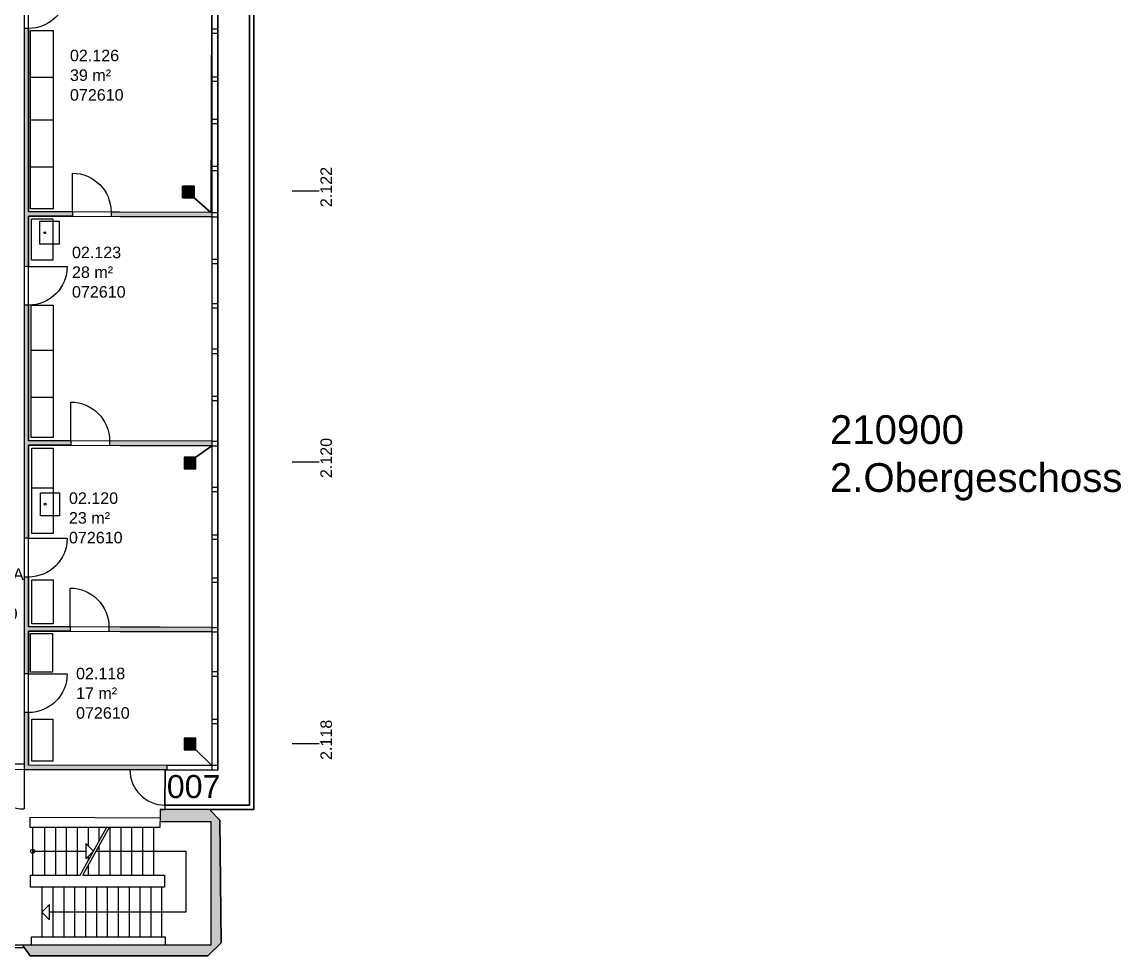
# Model space of a CAD drawing. Header units: metres. Extents: x -1 to 148, y -1 to 108.
# Drawn here: x 44.89 to 73.55, y 2.05 to 26.4 of the extents above; entities that cross this region are included whole.
import ezdxf

# ---------------------------------------------------------------- set-up
doc = ezdxf.new("R2010")
doc.units = ezdxf.units.M
doc.header["$MEASUREMENT"] = 0
doc.layers.get('0').update_dxf_attribs({"linetype": 'CONTINUOUS'})
doc.layers.add('Unchanged', color=8, linetype='CONTINUOUS')
doc.layers.add('Unchanged Layer Off', color=2, linetype='CONTINUOUS')
doc.styles.add('ARIAL', font='arial.ttf')

# ---------------------------------------------------------------- blocks, each defined once
blk = doc.blocks.new('Tuer')
at = {"layer": 'Unchanged'}
blk.add_line((0, 0), (0, 0.82), dxfattribs=at)
blk.add_arc((0, 0), 0.82, 90, 180, dxfattribs=at)
blk = doc.blocks.new('Ausgussbecken')
at = {"layer": 'Unchanged'}
blk.add_lwpolyline([(-0.185, 0), (0.415, 0), (0.415, -0.5), (-0.185, -0.5)], close=True, dxfattribs=at)
at = {"layer": 'Unchanged', "linetype": 'Continuous'}
blk.add_circle((0.115, -0.124), 0.0253, dxfattribs=at)
blk = doc.blocks.new('Raumstempel')
at = {"layer": 'Unchanged', "linetype": 'ByBlock', "style": 'ARIAL'}
for tag, p in [('HOERSAALNUMMER', (0, 1.029)), ('ANZAHL PLAETZE', (0, 0.514)), ('RAUMNUMMER', (0, 0)), ('FLÄCHE', (0, -0.514)), ('INSTITUTSNUMMER1', (0, -1.029)), ('INSTITUTSNUMMER2', (0, -1.543))]:
    blk.add_attdef(tag, p, '', height=0.3, dxfattribs=at)

msp = doc.modelspace()

# ---------------------------------------------------------------- hatches: boundary and pattern name
at = {"layer": 'Unchanged'}
h = msp.add_hatch(color=256, dxfattribs=at)
h.paths.add_polyline_path([(49.847, 21.324), (49.847, 21.439), (47.216, 21.448), (47.216, 21.333)])
h.paths.add_polyline_path([(44.947, 20.03), (45.062, 20.03), (45.062, 21.34), (46.206, 21.336), (46.206, 21.451), (45.062, 21.455), (45.062, 26.232), (44.947, 26.232)])
h.paths.add_polyline_path([(46.167, 15.368), (46.167, 15.483), (45.062, 15.487), (45.062, 19.02), (44.947, 19.02), (44.947, 12.942), (45.062, 12.942), (45.062, 15.372)])
h.paths.add_polyline_path([(47.177, 15.48), (47.177, 15.365), (49.847, 15.356), (49.847, 15.471)])
for points in [[(49.383, 21.822), (49.383, 22.122), (49.083, 22.122), (49.083, 21.822)], [(49.424, 14.756), (49.424, 15.056), (49.124, 15.056), (49.124, 14.756)], [(49.425, 7.428), (49.425, 7.728), (49.125, 7.728), (49.125, 7.428)], [(50.054, 5.592), (49.781, 5.87), (48.496, 5.87), (48.496, 5.56), (49.82, 5.56), (49.82, 2.339), (44.906, 2.339), (45.106, 2.053), (49.739, 2.053), (50.083, 2.393)]]:
    msp.add_hatch(color=256, dxfattribs=at).paths.add_polyline_path(points)
h = msp.add_hatch(color=256, dxfattribs=at)
h.paths.add_polyline_path([(49.847, 10.506), (49.847, 10.621), (47.159, 10.63), (47.159, 10.515)])
h.paths.add_polyline_path([(46.149, 10.518), (46.149, 10.633), (45.062, 10.637), (45.062, 11.932), (44.947, 11.932), (44.947, 9.409), (45.062, 9.409), (45.062, 10.522)])
h.paths.add_polyline_path([(44.947, 6.917), (48.667, 6.905), (48.667, 7.02), (45.062, 7.032), (45.062, 8.399), (44.947, 8.399)])

# ---------------------------------------------------------------- linework, layer by layer
for p, q in [((50.825, 5.985), (50.825, 34.554)), ((50.94, 5.87), (50.94, 34.438)), ((49.847, 28.518), (49.847, 21.324)), ((49.997, 28.517), (49.997, 21.323)), ((45.062, 26.232), (44.947, 26.232)), ((44.947, 26.232), (44.947, 20.03)), ((45.062, 26.232), (45.062, 21.455)), ((49.847, 26.225), (49.997, 26.225)), ((49.847, 26.11), (49.997, 26.11)), ((45.115, 24.965), (45.707, 24.965)), ((49.847, 24.974), (49.997, 24.974)), ((49.847, 24.859), (49.997, 24.859)), ((45.115, 23.855), (45.707, 23.855)), ((49.847, 23.872), (49.997, 23.872)), ((49.847, 23.757), (49.997, 23.757)), ((49.847, 22.642), (49.997, 22.642)), ((45.115, 22.624), (45.707, 22.624)), ((49.847, 22.527), (49.997, 22.527)), ((46.206, 21.451), (45.062, 21.455)), ((46.206, 21.336), (45.062, 21.34)), ((45.062, 21.34), (45.062, 20.03)), ((46.206, 21.451), (46.206, 21.336)), ((49.847, 21.439), (47.216, 21.448)), ((47.216, 21.448), (47.216, 21.333)), ((49.847, 21.324), (47.216, 21.333)), ((49.847, 21.439), (49.997, 21.439)), ((49.847, 21.324), (49.847, 15.356)), ((49.847, 21.324), (49.997, 21.324)), ((49.997, 21.323), (49.997, 15.356)), ((49.847, 20.221), (49.997, 20.221)), ((49.847, 20.106), (49.997, 20.106)), ((45.062, 20.03), (44.947, 20.03)), ((45.062, 19.02), (44.947, 19.02)), ((44.947, 19.02), (44.947, 12.942)), ((45.062, 19.02), (45.062, 15.487)), ((49.847, 19.062), (49.997, 19.062)), ((49.847, 18.947), (49.997, 18.947)), ((45.134, 17.843), (45.704, 17.843)), ((49.847, 17.879), (49.997, 17.879)), ((49.847, 17.764), (49.997, 17.764)), ((49.847, 16.646), (49.997, 16.646)), ((45.134, 16.62), (45.704, 16.62)), ((49.847, 16.531), (49.997, 16.531)), ((46.167, 15.483), (45.062, 15.487)), ((46.167, 15.483), (46.167, 15.368)), ((49.847, 15.471), (47.177, 15.48)), ((47.177, 15.48), (47.177, 15.365)), ((46.167, 15.368), (45.062, 15.372)), ((45.062, 15.372), (45.062, 12.942)), ((49.847, 15.356), (47.177, 15.365)), ((49.847, 15.471), (49.997, 15.471)), ((49.847, 15.356), (49.847, 10.506)), ((49.847, 15.356), (49.997, 15.356)), ((49.997, 15.356), (49.997, 10.505)), ((45.148, 14.262), (45.703, 14.262)), ((49.847, 14.278), (49.997, 14.278)), ((49.847, 14.163), (49.997, 14.163)), ((45.062, 12.942), (44.947, 12.942)), ((49.847, 13.031), (49.997, 13.031)), ((49.847, 12.916), (49.997, 12.916)), ((45.062, 11.932), (44.947, 11.932)), ((44.947, 11.932), (44.947, 9.409)), ((45.062, 11.932), (45.062, 10.637)), ((49.847, 11.91), (49.997, 11.91)), ((49.847, 11.795), (49.997, 11.795)), ((46.149, 10.633), (45.062, 10.637)), ((46.149, 10.633), (46.149, 10.518)), ((49.847, 10.621), (47.159, 10.63)), ((47.159, 10.63), (47.159, 10.515)), ((49.847, 10.621), (49.997, 10.621)), ((46.149, 10.518), (45.062, 10.522)), ((45.062, 10.522), (45.062, 9.409)), ((49.847, 10.506), (47.159, 10.515)), ((49.847, 10.506), (49.847, 7.016)), ((49.847, 10.506), (49.997, 10.506)), ((49.997, 10.505), (49.997, 7.015)), ((49.847, 9.467), (49.997, 9.467)), ((45.062, 9.409), (44.947, 9.409)), ((49.847, 9.352), (49.997, 9.352)), ((45.062, 8.399), (44.947, 8.399)), ((44.947, 8.399), (44.947, 6.917)), ((45.062, 8.399), (45.062, 7.032)), ((49.847, 8.23), (49.997, 8.23)), ((49.847, 8.115), (49.997, 8.115)), ((44.947, 6.917), (44.951, 5.888)), ((48.667, 6.905), (44.947, 6.917)), ((48.667, 7.02), (45.062, 7.032)), ((48.622, 5.985), (48.629, 6.905)), ((49.997, 7.015), (48.667, 7.02)), ((48.667, 7.02), (48.667, 6.905)), ((49.997, 6.9), (48.667, 6.905)), ((49.847, 7.016), (49.847, 6.901)), ((49.997, 7.015), (49.997, 6.9)), ((48.496, 5.87), (48.622, 5.87)), ((48.496, 5.87), (48.496, 5.56)), ((48.622, 5.985), (50.825, 5.985)), ((48.622, 5.985), (48.622, 5.87)), ((49.781, 5.87), (48.622, 5.87)), ((50.054, 5.592), (49.781, 5.87)), ((49.781, 5.87), (50.94, 5.87)), ((48.496, 5.649), (45.1, 5.662)), ((45.1, 5.662), (45.1, 5.408)), ((48.496, 5.56), (49.82, 5.56)), ((48.496, 5.408), (48.496, 5.56)), ((49.82, 5.56), (49.82, 2.339)), ((50.083, 2.393), (50.054, 5.592)), ((45.1, 5.408), (48.496, 5.408)), ((45.172, 4.158), (45.172, 5.408)), ((45.488, 4.158), (45.488, 5.408)), ((45.772, 4.158), (45.772, 5.408)), ((46.056, 4.158), (46.056, 5.408)), ((46.34, 4.158), (46.34, 5.408)), ((46.408, 4.158), (47.107, 5.408)), ((46.477, 4.158), (47.176, 5.408)), ((46.624, 4.917), (46.624, 5.408)), ((46.908, 5.052), (46.908, 5.408)), ((47.192, 4.158), (47.192, 5.408)), ((47.476, 4.158), (47.476, 5.408)), ((47.76, 4.158), (47.76, 5.408)), ((48.044, 4.158), (48.044, 5.408)), ((48.328, 4.158), (48.328, 5.408)), ((46.558, 4.983), (46.558, 4.583)), ((46.558, 4.983), (46.758, 4.783)), ((46.908, 4.158), (46.908, 4.929)), ((45.172, 4.783), (46.558, 4.783)), ((46.758, 4.783), (46.558, 4.583)), ((46.624, 4.544), (46.624, 4.649)), ((46.827, 4.783), (49.169, 4.783)), ((49.169, 4.783), (49.169, 3.199)), ((46.624, 4.158), (46.624, 4.421)), ((45.414, 3.848), (45.414, 2.55)), ((45.698, 3.848), (45.698, 2.55)), ((45.982, 3.848), (45.982, 2.55)), ((46.266, 3.848), (46.266, 2.55)), ((46.55, 3.848), (46.55, 2.55)), ((46.834, 3.848), (46.834, 2.55)), ((47.118, 3.848), (47.118, 2.55)), ((47.402, 3.848), (47.402, 2.55)), ((47.686, 3.848), (47.686, 2.55)), ((47.97, 3.848), (47.97, 2.55)), ((48.254, 3.848), (48.254, 2.55)), ((48.541, 2.55), (48.541, 3.848)), ((45.414, 3.199), (45.614, 3.399)), ((45.614, 2.999), (45.414, 3.199)), ((45.614, 2.999), (45.614, 3.399)), ((48.541, 3.199), (45.614, 3.199)), ((49.169, 3.199), (48.541, 3.199)), ((44.906, 2.339), (41.399, 2.339)), ((49.82, 2.339), (44.906, 2.339)), ((44.906, 2.339), (45.106, 2.053)), ((45.143, 2.339), (45.143, 2.55)), ((45.143, 2.55), (48.624, 2.55)), ((48.624, 2.55), (48.624, 2.339)), ((49.739, 2.053), (50.083, 2.393)), ((44.959, 2.263), (41.333, 2.263)), ((45.106, 2.053), (49.739, 2.053))]:
    msp.add_line(p, q, dxfattribs=at)
for points in [[(45.707, 21.533), (45.115, 21.533), (45.115, 26.176), (45.707, 26.176)], [(49.083, 21.822), (49.383, 21.822), (49.383, 22.122), (49.083, 22.122)], [(45.696, 20.196), (45.142, 20.196), (45.142, 21.268), (45.696, 21.268)], [(45.704, 15.57), (45.134, 15.57), (45.134, 19.022), (45.704, 19.022)], [(45.703, 13.067), (45.148, 13.067), (45.148, 15.29), (45.703, 15.29)], [(49.124, 14.756), (49.424, 14.756), (49.424, 15.056), (49.124, 15.056)], [(45.705, 10.711), (45.151, 10.711), (45.151, 11.861), (45.705, 11.861)], [(45.688, 9.451), (45.119, 9.451), (45.119, 10.46), (45.688, 10.46)], [(45.698, 7.13), (45.147, 7.13), (45.147, 8.225), (45.698, 8.225)], [(49.125, 7.428), (49.425, 7.428), (49.425, 7.728), (49.125, 7.728)]]:
    msp.add_lwpolyline(points, close=True, dxfattribs=at)
msp.add_lwpolyline([(46.477, 4.158), (48.607, 4.158), (48.607, 3.848), (45.111, 3.848), (45.111, 4.158), (46.408, 4.158)], dxfattribs=at)
msp.add_circle((45.172, 4.783), 0.05, dxfattribs=at)
msp.add_arc((44.947, 6.948), 1.06, 180.1993, 270.1993, dxfattribs=at)
at = {"layer": 'Unchanged Layer Off', "ltscale": 0.025}
for p, q in [((52.64, 21.995), (51.94, 21.995)), ((52.64, 14.931), (51.94, 14.93)), ((52.64, 7.582), (51.94, 7.582))]:
    msp.add_line(p, q, dxfattribs=at)
at = {"layer": 'Unchanged Layer Off', "flags": 128}
for points in [[(44.947, 40.556), (44.947, 8.399), (44.947, 7.056), (42.828, 7.056)], [(50.94, 34.438), (50.94, 5.87), (49.781, 5.87), (50.054, 5.592), (50.083, 2.393), (49.739, 2.053), (45.106, 2.053), (44.959, 2.263), (41.333, 2.263)]]:
    msp.add_lwpolyline(points, dxfattribs=at)
for points in [[(71.514, 36.665), (72.385, 36.665), (72.385, 34.465), (50.825, 34.554), (50.825, 5.985), (48.622, 5.985), (48.625, 6.905), (49.997, 6.9), (49.997, 35.483), (71.399, 35.423), (71.514, 35.423), (71.514, 35.538), (71.514, 36.624), (71.514, 36.665)], [(49.847, 29.68), (49.354, 29.309), (49.354, 29.009), (49.054, 29.009), (49.054, 29.309), (49.354, 29.309), (49.847, 29.68), (49.82, 21.439), (49.383, 21.822), (49.083, 21.822), (49.083, 22.122), (49.383, 22.122), (49.383, 21.822), (49.82, 21.439), (45.062, 21.455), (45.062, 29.692)], [(45.062, 21.34), (49.847, 21.324), (49.847, 15.471), (45.062, 15.487)], [(45.062, 15.372), (49.847, 15.356), (49.424, 15.056), (49.124, 15.056), (49.124, 14.756), (49.424, 14.756), (49.424, 15.056), (49.847, 15.356), (49.847, 10.621), (45.062, 10.637), (45.062, 15.372)], [(45.062, 10.522), (49.847, 10.506), (49.847, 7.016), (49.425, 7.428), (49.425, 7.728), (49.125, 7.728), (49.125, 7.428), (49.425, 7.428), (49.847, 7.016), (45.062, 7.032), (45.062, 8.399), (45.062, 9.409), (45.062, 10.522)], [(35.578, 6.941), (39.453, 6.941), (40.088, 6.941), (42.828, 6.941), (44.947, 6.917), (48.625, 6.905), (48.622, 5.985), (48.622, 5.87), (48.496, 5.87), (48.496, 5.56), (49.82, 5.56), (49.82, 2.339), (44.906, 2.339), (41.399, 2.339), (41.466, 2.416), (41.466, 2.7), (41.466, 5.274), (41.466, 5.825), (37.855, 5.825), (36.827, 5.825), (35.574, 5.823), (35.578, 6.941)]]:
    msp.add_lwpolyline(points, close=True, dxfattribs=at)

# ---------------------------------------------------------------- block references
for p, xscale, yscale, zscale, rotation in [((45.062, 27.242), -1.231732666875722, 1.231732666875738, 1.231732666875737, 269.9999999969405), ((45.062, 20.03), -1.231732666875722, 1.231732666875738, 1.231732666875737, 269.9999999969405), ((45.062, 12.942), -1.231732666875722, 1.231732666875738, 1.231732666875737, 269.9999999969405), ((45.062, 9.409), -1.231732666875722, 1.231732666875738, 1.231732666875737, 269.9999999969405), ((48.629, 6.905), 1.121748669370269, 1.121748669370269, 1.121748669370269, 89.5795467822428)]:
    msp.add_blockref('Tuer', p, dxfattribs=dict(xscale=xscale, yscale=yscale, zscale=zscale, rotation=rotation))
ref = msp.add_blockref('Raumstempel', (46.144, 25.894))
ref.add_attrib('RAUMNUMMER', '02.126', (46.144, 25.379), dxfattribs={"layer": 'Unchanged', "color": 0, "linetype": 'ByBlock', "height": 0.3, "style": 'ARIAL'})
ref.add_attrib('FLÄCHE_NGF', '39 m²', (46.144, 24.865), dxfattribs={"layer": 'Unchanged', "color": 0, "linetype": 'ByBlock', "height": 0.3, "style": 'ARIAL'})
ref.add_attrib('NUTZER_1', '072610', (46.144, 24.351), dxfattribs={"layer": 'Unchanged', "color": 0, "linetype": 'ByBlock', "height": 0.3, "style": 'ARIAL'})
at = {"xscale": -1.231707317073273, "yscale": 1.231707317073299, "zscale": 1.231707317073299}
for p in [(46.206, 21.451), (46.167, 15.483), (46.149, 10.633)]:
    msp.add_blockref('Tuer', p, dxfattribs=at)
at = {"rotation": 90}
for p in [(45.361, 20.794), (45.373, 13.715)]:
    msp.add_blockref('Ausgussbecken', p, dxfattribs=at)
ref = msp.add_blockref('Raumstempel', (46.197, 20.759))
ref.add_attrib('RAUMNUMMER', '02.123', (46.197, 20.245), dxfattribs={"layer": 'Unchanged', "color": 7, "height": 0.3, "style": 'ARIAL'})
ref.add_attrib('FLÄCHE_NGF', '28 m²', (46.197, 19.73), dxfattribs={"layer": 'Unchanged', "color": 7, "height": 0.3, "style": 'ARIAL'})
ref.add_attrib('NUTZER_1', '072610', (46.197, 19.216), dxfattribs={"layer": 'Unchanged', "color": 7, "height": 0.3, "style": 'ARIAL'})
ref = msp.add_blockref('Raumstempel', (46.118, 14.353))
ref.add_attrib('RAUMNUMMER', '02.120', (46.118, 13.839), dxfattribs={"layer": 'Unchanged', "color": 7, "height": 0.3, "style": 'ARIAL'})
ref.add_attrib('FLÄCHE_NGF', '23 m²', (46.118, 13.324), dxfattribs={"layer": 'Unchanged', "color": 7, "height": 0.3, "style": 'ARIAL'})
ref.add_attrib('NUTZER_1', '072610', (46.118, 12.81), dxfattribs={"layer": 'Unchanged', "color": 7, "height": 0.3, "style": 'ARIAL'})
ref = msp.add_blockref('Raumstempel', (43.379, 12.371))
ref.add_attrib('RAUMNUMMER', '02.974A', (43.379, 11.856), dxfattribs={"layer": 'Unchanged', "color": 7, "height": 0.3, "style": 'ARIAL'})
ref.add_attrib('FLÄCHE_NGF', '3 m²', (43.379, 11.342), dxfattribs={"layer": 'Unchanged', "color": 7, "height": 0.3, "style": 'ARIAL'})
ref.add_attrib('NUTZER_1', '899000', (43.379, 10.828), dxfattribs={"layer": 'Unchanged', "color": 7, "height": 0.3, "style": 'ARIAL'})
ref = msp.add_blockref('Raumstempel', (46.303, 9.781))
ref.add_attrib('RAUMNUMMER', '02.118', (46.303, 9.267), dxfattribs={"layer": 'Unchanged', "color": 7, "height": 0.3, "style": 'ARIAL'})
ref.add_attrib('FLÄCHE_NGF', '17 m²', (46.303, 8.753), dxfattribs={"layer": 'Unchanged', "color": 7, "height": 0.3, "style": 'ARIAL'})
ref.add_attrib('NUTZER_1', '072610', (46.303, 8.239), dxfattribs={"layer": 'Unchanged', "color": 7, "height": 0.3, "style": 'ARIAL'})

# ---------------------------------------------------------------- texts
at = {"layer": 'Unchanged', "insert": (65.962, 16.151), "char_height": 0.75, "attachment_point": 1, "style": 'ARIAL'}
msp.add_mtext('210900\\P2.Obergeschoss', dxfattribs=at)
at = {"layer": 'Unchanged Layer Off', "style": 'ARIAL'}
msp.add_text('007', height=0.6, dxfattribs=at).set_placement((48.67, 6.171))
at = {"layer": 'Unchanged Layer Off', "linetype": 'Continuous', "char_height": 0.3, "width": 1.4607, "attachment_point": 1, "rotation": 90.02, "style": 'ARIAL'}
for s, insert in [('2.122', (52.675, 21.575)), ('2.120', (52.675, 14.511)), ('2.118', (52.675, 7.163))]:
    msp.add_mtext(s, dxfattribs=dict(at, insert=insert))

doc.saveas('drawing.dxf')
